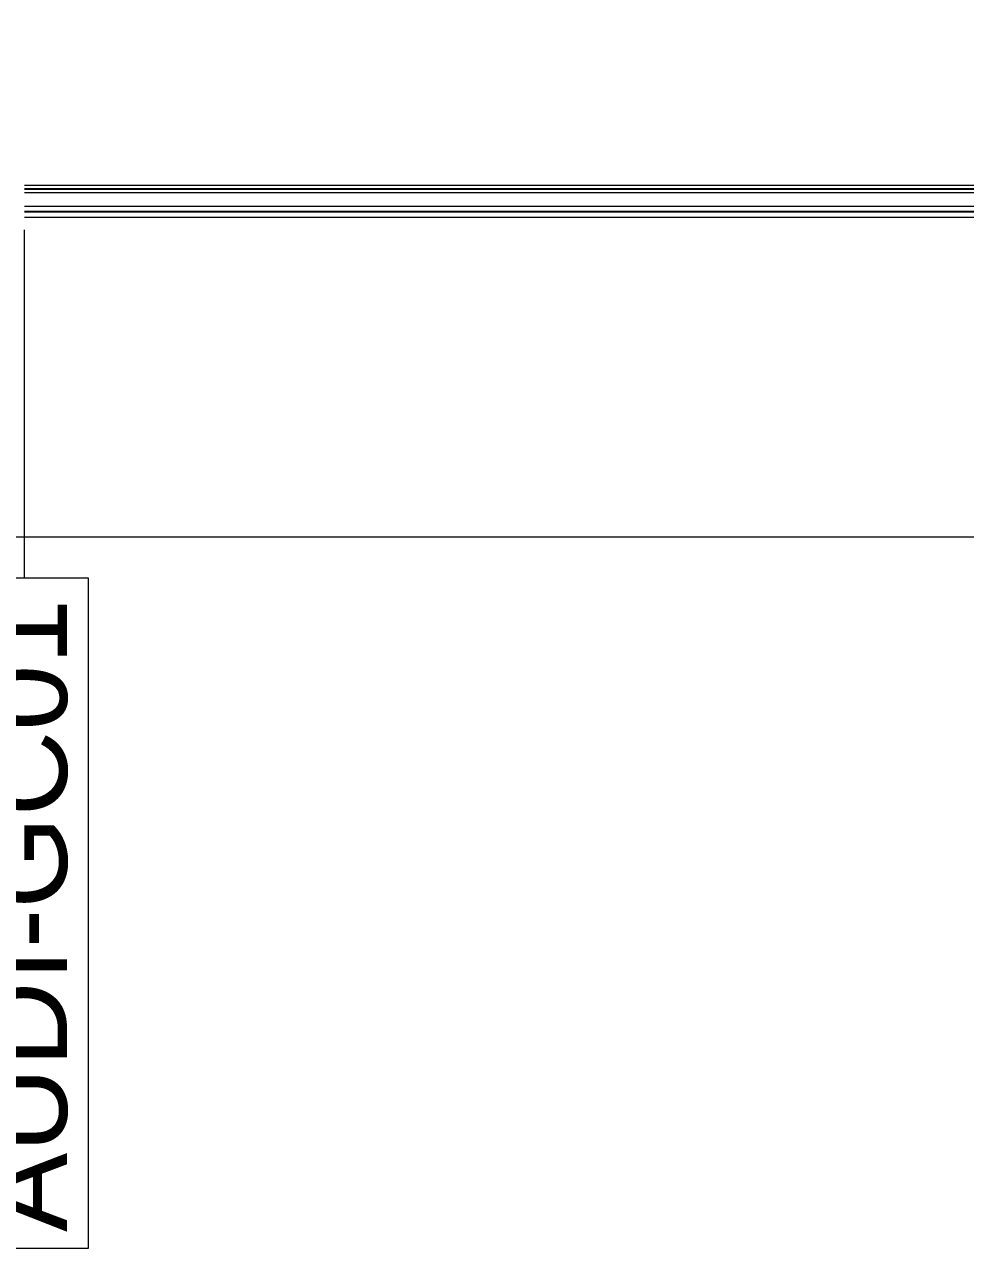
# Model space of a CAD drawing. Extents: x -2598 to 23780, y 0 to 8114.
# Drawn here: x 8863.5 to 8974.3, y 201 to 345 of the extents above; entities that cross this region are included whole.
import ezdxf
from ezdxf.enums import TextEntityAlignment as Align

# ---------------------------------------------------------------- set-up
doc = ezdxf.new("R2010")
doc.units = 0
doc.header["$LTSCALE"] = 25
doc.header["$MEASUREMENT"] = 0
doc.layers.get('0').update_dxf_attribs({"color": 9, "lineweight": 9})
for name, color, linetype, lineweight in [('06D', 9, 'Continuous', 9), ('10', 9, 'Continuous', 9), ('15', 9, 'Continuous', 9), ('22', 8, 'Continuous', 9)]:
    doc.layers.add(name, color=color, linetype=linetype, lineweight=lineweight)
doc.styles.add('Arial', font='arial.ttf', dxfattribs={"height": 2.5})

# ---------------------------------------------------------------- blocks, each defined once
blk = doc.blocks.new('0_wallno')
blk.add_lwpolyline([(-7.84, 1.5), (7.942, 1.5), (7.942, -1.5), (-7.84, -1.5)], close=True)
blk.add_lwpolyline([(7.942, 0), (16.132, 0)])
at = {"style": 'Arial'}
blk.add_attdef('GENISLIK', text='', height=2, dxfattribs=at).set_placement((8.442, 0), align=Align.BOTTOM_LEFT)
blk.add_attdef('DUVARNO', text='', height=2, dxfattribs=at).set_placement((0, 0), align=Align.MIDDLE_CENTER)
blk.add_attdef('YUKSEKLIK', text='', height=2, dxfattribs=at).set_placement((8.442, -0.5), align=Align.TOP_LEFT)
blk = doc.blocks.new('*U422')
at = {"layer": '15'}
for p, q in [((-1.47, -18.95), (-170.63, -18.95)), ((-1.47, -19.35), (-170.63, -19.35)), ((-1.47, -19.42), (-170.63, -19.42)), ((-1.47, -19.82), (-170.63, -19.82)), ((-1.47, -21.42), (-170.63, -21.42)), ((-1.47, -22.02), (-170.63, -22.02)), ((-1.47, -22.1), (-170.63, -22.1)), ((-1.47, -22.7), (-170.63, -22.7))]:
    blk.add_line(p, q, dxfattribs=at)

msp = doc.modelspace()

# ---------------------------------------------------------------- linework, layer by layer
at = {"layer": '06D'}
msp.add_lwpolyline([(7067.2, 861.68), (7067.2, 284.7), (9765.58, 284.7)], dxfattribs=at)

# ---------------------------------------------------------------- block references
at = {"layer": '10'}
msp.add_blockref('*U422', (9034.17, 345), dxfattribs=at)
at = {"layer": '22'}
ref = msp.add_blockref('0_wallno', (8863.53, 240.16), dxfattribs=dict(at, xscale=5, yscale=5, zscale=5, rotation=90))
ref.add_attrib('DUVARNO', 'AUDI-GC01', dxfattribs={"layer": '0', "height": 10, "rotation": 90, "style": 'Arial'}).set_placement((8863.53, 240.16), align=Align.MIDDLE_CENTER)

doc.saveas('drawing.dxf')
